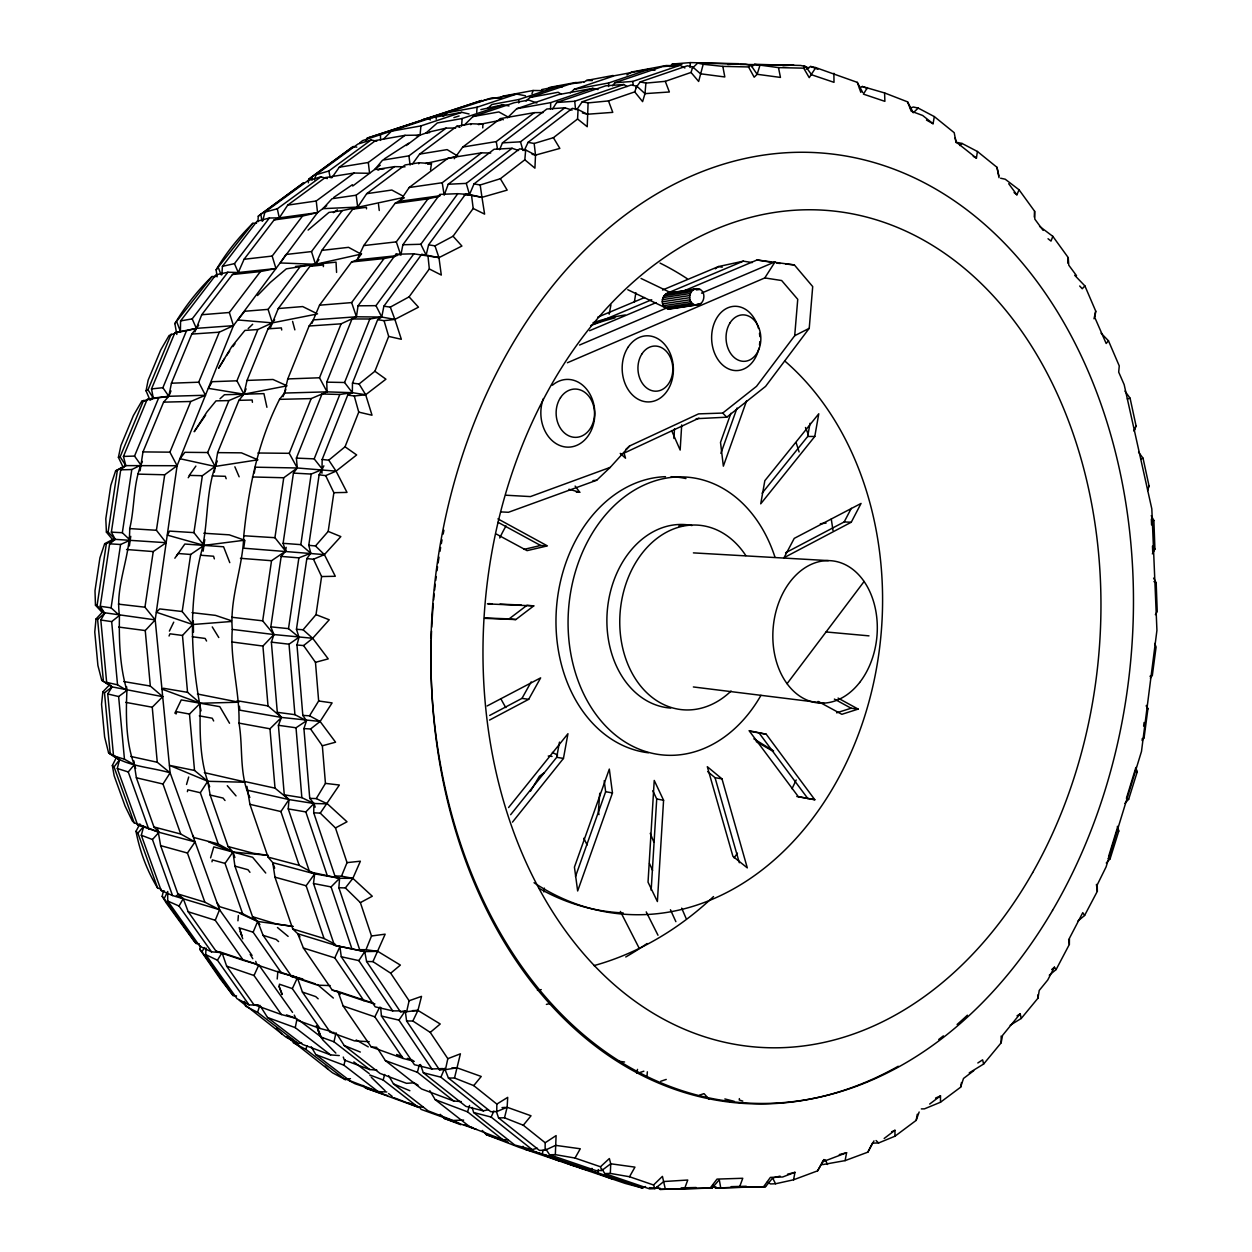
<?xml version="1.0" encoding="UTF-8"?>
<svg xmlns="http://www.w3.org/2000/svg" width="1252" height="1252" viewBox="0 0 1252 1252"><rect width="100%" height="100%" fill="white"/><g stroke="black" fill="none" stroke-linecap="round" stroke-linejoin="round"><path stroke-width="1.5" d="M873.849 1143.092L878.607 1142.966L894.961 1136.221L894.961 1130.29L891.612 1131.792M969.251 1072.854L983.649 1064.028L1001.146 1042.822L1001.162 1036.03M237.943 920.815L238.381 915.525M397.025 255.658L357.086 259.9L351.593 261.965L319.526 305.206L313.329 319.902L309.103 326.005L287.757 378.933L284.423 393.05L279.525 399.357C257.834 442.003 248.538 488.515 243.764 535.746C242.935 566.984 229.679 597.673 232.277 629.396C229.977 660.931 239.805 692.074 239.007 723.124C243.264 747.773 238.913 774.268 249.837 797.446M921.331 1108.912L924.43 1108.865L940.471 1102.245L940.502 1095.86L935.541 1098.082M1010.207 1025.232L1021.241 1018.455L1037.971 998.173L1038.002 994.761M366.476 208.834L366.476 207.284L352.751 209.162L321.858 250.384L315.504 264.313L309.886 266.363L278.273 308.54L270.244 328.212M498.562 1117.895L539.424 1150.4L545.105 1150.228L545.183 1142.747L523.289 1125.235L504.493 1117.801L498.562 1117.895L496.324 1111.369M427.323 132.602L420.062 135.106L405.038 135.341L368.323 162.478L369.559 173.292L354.05 173.042L316.24 200.993L317.538 212.605L233.435 325.676L219.288 332.187L198.708 382.204L205.453 395.256L168.801 396.289L153.276 398.073L150.037 400.264L146.061 390.812L148.143 380.17L160.726 349.965L169.114 335.473L180.413 331.357L180.57 320.903L215.876 274.861L227.88 272.232L238.271 272.529L275.956 268.523L272.169 256.065L302.53 216.033L317.538 212.605L326.725 205.672M576.812 109.628L582.243 101.756L631.164 85.011L636.845 86.185L634.717 91.881L608.488 100.927L588.096 102.899L587.219 126.718L577.563 119.003L578.08 109.566L572.289 108.361L528.078 142.352L524.228 150.569M1049.286 975.23L1056.125 969.533L1069.349 944.431L1069.427 938.296L1082.777 912.645L1084.592 915.478L1077.815 921.143M279.525 399.357L311.169 398.59L327.069 391.86L326.741 382.157L352 318.963L369.841 318.994L381.75 317.053L383.863 306.224L390.311 307.116L409.075 296.865L418.481 307.178L394.881 319.401L381.75 317.053L377.666 319.667L352.485 383.128L352.328 392.69L347.712 395.116L322.155 459.484L321.967 473.209M448.435 1078.035L490.753 1111.698L496.731 1111.588L496.856 1104.092L473.741 1085.609L454.507 1078.019L448.435 1078.035L444.601 1068.488L439.405 1069.756L406.603 1020.975L405.257 1010.896L400.358 1011.679L366.586 961.489L364.755 951.598L359.668 949.673L338.869 887.731L339.589 878.294L334.926 875.977L313.72 812.783L313.939 803.502L309.745 798.353L303.923 728.57L306.505 720.745L302.827 715.408L296.974 644.983L299.009 637.237L296.458 629.302L306.834 558.595L310.778 553.212L308.774 545.324L319.119 474.821L323.892 465.838M608.597 86.544L608.644 82.976L649.225 69.204L654.952 70.315M602.181 1169.196L604.747 1173.578L610.319 1173.421L629.506 1176.739L634.952 1167.13L610.741 1163.781L601.789 1170.495L600.459 1166.77L575.012 1158.053L555.34 1154.641L556.091 1135.595L545.183 1142.747M258.068 1005.246L249.054 1004.871L237.066 998.72L205.751 954.619L205.954 947.983M550.52 109.143L550.723 102.617L592.806 88.344L598.049 89.534M201.009 710.87C190.93 659.694 188.582 606.484 200.539 555.231C209.053 524.885 204.796 490.831 217.285 461.018M610.319 1173.421L610.741 1163.781L609.364 1158.538L600.459 1166.77M528.078 142.352L534.166 143.479L535.512 155.107L534.917 168.159L524.823 159.786L525.683 149.974L519.658 148.831L474.007 183.919L469.5 194.545L463.647 194.686M695.408 305.019C686.252 303.14 688.897 287.256 698.24 288.774C707.333 290.683 704.72 306.458 695.408 305.019L667.989 308.978L627.8 289.728M693.624 304.392L666.221 308.368C658.975 304.705 662.465 291.606 670.79 292.952L698.24 288.774M673.92 438.466L674.499 428.826M651.165 890.235L656.721 798.995L652.824 790.763M681.698 424.929L680.165 450.063L671.604 430.563M663.576 800.247L657.394 901.55L648.035 882.159L654.233 780.434L663.576 800.247L656.721 798.995M1034.277 217.05L1034.621 211.259L1019.05 189.788L1005.215 179.208L1000.645 178.222M221.87 274.783L222.418 266.347L256.973 221.291L269.368 218.005L279.29 217.879L317.538 212.605M257.928 221.745L258.288 216.173L303.641 182.792L258.288 216.173M135.67 768.431C125.669 744.267 125.81 716.222 126.921 690.431C119.738 666.612 118.94 640.288 119.456 615.452C115.153 585.999 130.036 557.406 129.692 528.594C135.106 506.544 132.822 482.443 142.384 461.44M518.704 102.93L518.923 99.503L558.752 86.153L562.398 86.858M461.581 126.029L462.144 118.517L503.398 104.699L509.001 105.966M739.369 1098.599L739.275 1099.976L742.812 1101.118M209.679 786.741C199.24 760.621 199.819 730.965 200.273 703.248L187.55 692.34L163.386 688.256L162.165 689.195L200.273 703.248L238.85 702.215L197.362 693.999M338.869 887.731L345.364 887.934L360.373 902.614L372.282 896.229L352.861 878.341L339.589 878.294L314.675 873.849L309.573 871.893L288.242 808.902L288.962 799.574L284.282 794.832L278.398 725.299L281.481 717.443L277.302 712.31L271.371 642.151L273.922 634.545L270.823 626.845L281.184 556.404L285.628 551.162L286.16 547.296M336.585 272.42L336.037 262.137L295.488 266.441M647.065 1075.452L647.347 1071.822M625.765 449.468L629.662 445.931L698.569 413.88L722.717 413.066L756.537 386.32L794.707 335.708L797.743 299.322L781.655 280.526L764.8 277.928L567.391 362.751M696.175 418.7L726.755 417.198L765.567 386.399L809.23 328.321L812.704 286.583L794.347 264.908L757.053 259.978L679.633 292.686M476.683 112.257L477.122 107.203L516.56 94.056L525.48 95.778M635.891 87.703L640.179 81.928L687.317 65.793L692.732 66.966L691.041 72.444L665.282 81.333L645.907 83.102L644.983 93.634L642.605 101.631L634.717 91.881M323.345 266.66L323.501 264.923L309.886 266.363M689.962 67.467L690.415 62.6L738.555 63.696L727.772 64.541M406.29 145.529L420.062 135.106L420.922 125.904L461.738 112.32L469.062 113.979M1067.721 263.108L1068.238 257.615L1052.838 236.362L1039.567 226.362M292.545 1012.367L258.82 964.948L243.373 960.362L215.25 920.283L219.554 909.734L204.843 902.16L187.44 853.035L195.062 841.923L180.726 834.035L162.995 784.018L170.131 772.828L155.201 619.881L102.132 612.416L96.013 618.989L94.761 631.994L97.906 665.485L101.741 680.321L112.085 686.894L162.697 696.675L152.243 707.223L157.267 762.265L170.131 772.828L219.554 909.734L252.09 955.479M308.336 182.839L308.681 179.318L311.56 177.001L353.205 146.547L356.82 147.141M109.425 684.985L102.836 691.855L101.553 704.344L104.62 736.958L108.564 752.749C125.81 766.803 149.645 766.772 170.131 772.828M366.586 961.489L372.94 961.63L390.687 973.195L400.374 965.089L377.775 951.363L364.755 951.598L334.425 945.26L313.501 883.505L314.675 873.849L299.181 865.351L268.069 857.119L249.915 804.332L246.941 786.381M1143.624 726.16L1144.093 722.482M1142.074 740.589L1144.093 737.757L1147.912 708.882L1146.519 705.408M1150.338 678.177L1152.356 675.298L1156.097 647.018L1154.688 643.45M162.697 696.675L150.318 686.049L145.248 630.554L155.201 619.881L177.095 465.728L233.435 325.676L229.351 312.499L260.4 271.574L275.956 268.523M193.293 620.648L193.481 632.197M203.137 551.177L204.765 539.612M214.311 472.223L217.629 452.629L238.913 400.327L243.937 394.177L246.081 388.84M244.813 540.488L243.717 548.204L324.393 554.62L340.841 536.592L328.196 531.411L315.488 545.966L308.774 545.324M254.328 472.974L255.142 467.184L297.287 467.982L336.068 471.143L356.663 454.945L345.036 446.792L328.76 460.173L322.155 459.484M599.755 793.22L598.425 811.093A33.945 17.559 59.4 0 0 598.972 814.629M129.379 545.966L130.756 536.325M140.083 470.83L142.978 451.909L163.589 402.142L168.801 396.289L170.976 390.921M1074.67 275.268L1084.889 285.894L1095.735 311.153L1094.811 317.523L1106.173 343.502L1108.458 340.763L1101.056 333.188M296.974 644.983L303.594 645.578L315.473 662.324L328.227 658.881L312.703 638.285L273.922 634.545L262.685 620.835L271.543 560.708L285.628 551.162L283.108 543.321L293.438 473.084L297.287 467.982L296.395 458.107L322.014 394.004L339.824 394.458L352.328 392.69L365.678 394.74L385.929 379.184L374.896 371.265L359.089 383.973L352.485 383.128M285.628 551.162L274.924 537.703L283.75 477.748L297.287 467.982L289.259 453.318L311.169 398.59M271.371 642.151L289.024 644.185L299.009 637.237L288.508 628.645L298.884 557.86L310.778 553.212L300.824 544.651L283.108 543.321M300.824 544.651L311.185 474.07L322.5 469.39L314.189 458.874L296.395 458.107M383.863 306.224L421.611 254.438L426.149 255.064L428.607 244.829L434.992 245.861L453.052 236.237L461.91 246.049L438.951 257.63L413.849 253.827L395.914 254.234L358.041 305.817L356.444 316.787L352 318.963M296.458 629.302L303.094 629.756L316.02 614.638L321.592 576.546L313.485 559.237L306.834 558.595M328.196 531.411L333.861 492.693L325.676 475.635L319.119 474.821M973.258 156.375L976.435 158.128L977.405 151.476L962.068 143.464L957.311 142.446M231.338 621.493L192.761 624.513L182.197 611.524L190.68 554.464L203.951 545.387L244.609 540.207L229.272 534.839L203.794 533.242M193.919 532.632L169.583 531.098L167.439 535.152L203.951 545.387L193.919 532.632L202.37 475.713L215.125 466.448L257.912 459.813L241.433 452.848L217.629 452.629M195.062 841.923L159.004 832.283L137.548 824.802L117.312 768.509L119.425 759.917L113.525 755.832L107.735 693.968L112.085 686.894L106.655 682.371L100.817 620.022L104.699 613.277L97.061 605.655L106.357 543.697L115.247 539.362L166.156 542.711L156.422 530.285L164.701 474.774L177.095 465.728L169.912 452.16L190.774 401.485L205.453 395.256M110.254 754.189L104.495 692.825L112.085 686.894L103.415 681.26L97.609 619.427L104.699 613.277L100.254 606.281L109.628 543.822L115.247 539.362L108.11 532.069L117.375 470.251L125.795 465.619L177.095 465.728M102.132 612.416L95.465 605.185L94.996 590.725L99.941 557.797L104.667 543.712L112.539 539.549L115.247 539.362L111.365 532.147L120.724 469.829L125.795 465.619L123.447 456.417L147.126 399.498L153.276 398.073L151.508 388.918L174.889 332.719L196.345 328.353L233.435 325.676M100.817 620.022L111.663 621.618L119.456 615.452L111.084 607.846L120.583 544.495L130.192 540.175L122.336 532.726L111.365 532.147M122.336 532.726L131.804 469.547L140.913 465.055L134.527 456.072L123.447 456.417M155.201 619.881L144.95 607.204L153.245 551.569L166.156 542.711M543.822 891.909L544.401 888.122M482.756 127.923L482.881 124.167L471.018 123.76L456.87 126.249L419.608 154.106L412.393 164.059M634.373 302.029L635.86 292.671M1037.971 998.173L1039.238 990.426L1047.736 980.003L1054.419 967.17L1056.125 969.533M210.586 857.87L213.779 846.915L252.607 857.276L265.737 873.02M762.108 493.178L807.697 436.463L810.028 423.27M814.786 436.463L818.777 413.77L764.831 480.705L760.731 503.836L814.786 436.463L807.697 436.463M926.464 120.067L933.069 123.729L934.321 116.593L918.217 108.095L913.381 107.015L910.251 108.032M510.644 814.708L556.702 757.303L559.472 742.139M512.459 822.157L563.447 758.446L567.954 733.703L508.578 807.54M894.961 1136.221L916.167 1120.383L917.309 1114.202M211.995 861.799L212.339 859.905L225.031 863.395L242.606 913.678L257.677 921.441L291.403 926.198M609.176 314.205L610.929 304.878M940.471 1102.245L960.613 1087.206L961.489 1082.557M767.382 1181.966L770.481 1183.938L775.536 1183.766L793.565 1179.791L794.973 1172.326L787.524 1174.219M1001.146 1042.822L1002.539 1035.404L1020.177 1013.776L1021.241 1018.455M822.58 1164.626L845.1 1160.62L846.602 1152.716L839.294 1154.579M474.007 183.919L480.189 184.983L500.346 178.723L507.17 190.116L481.973 197.331L469.5 194.545L457.794 193.684L439.843 194.389L402.878 244.75L400.828 255.251L396.321 241.871L427.965 198.88L438.763 196.407M339.261 1055.577L330.591 1054.904L295.253 1027.642L297.053 1018.69M147.126 399.498L168.801 396.289L171.43 383.206L191.775 334.081L198.677 325.254M187.409 791.671L187.784 789.809L200.32 792.735L218.239 843.958L232.95 852.033L268.194 855.366L253.577 853.301L228.114 846.571L210.148 795.036L207.738 781.295L194.529 770.465L169.521 765.363L207.738 781.295L244.484 782.234M112.539 539.549L106.404 532.131L105.81 518.782L110.833 485.291L115.638 470.799L122.931 466.855L118.408 457.309L120.896 445.587L133.401 415.57L141.711 401.313L153.276 398.073L148.002 389.81L171.211 334.065M439.405 1069.756L445.43 1069.662L447.825 1058.676L430.25 1032.399L412.847 1021.006L406.603 1020.975M199.397 943.867L196.079 943.476L193.841 940.894L166.203 902.88L162.197 896.354L163.261 891.549M376.821 1070.084L369.716 1069.552L334.002 1041.805L336.021 1032.712M205.61 415.148L194.201 431.721L206.783 412.174L216.017 400.875L228.881 400.577L243.937 394.177L247.02 380.42L268.022 328.838L274.642 319.776M400.358 1011.679L406.65 1011.694L409.107 1000.771L390.687 973.195M1093.998 318.775L1095.735 311.153M186.532 784.488L188.708 777.007M592.039 1168.398L589.003 1169.837L542.273 1153.921L543.165 1150.118M454.507 1078.019L460.407 1053.824L447.825 1058.676M236.534 995.903L233.107 995.59L220.023 978.594L199.757 949.219L200.57 945.902M636.595 1073.074L637.518 1069.38M386.821 1091.979L378.135 1091.587L343.909 1065.186L345.286 1059.74M504.493 1117.801L507.138 1107.269L507.702 1097.362L496.856 1104.092M262.685 220.978L264.923 212.104L308.039 180.554L320.841 176.861L327.382 178.551M470.783 124.699L471.018 123.76M412.847 1021.006L417.933 1010.427L421.533 996.357L409.107 1000.771M645.562 1186.505L642.542 1188.07L597.58 1172.748L598.393 1169.571M461.268 1101.588L453.834 1101.04L417.385 1072.291L419.373 1064.748M423.066 1107.097L417.73 1106.862L383.175 1080.006L384.677 1074.466M219.554 909.734L172.526 895.54L161.179 890.548L141.304 835.24L143.777 826.273L134.136 822.767L132.274 820.905L125.059 806.006L114.151 775.739L112.351 765.52L116.671 756.975M751.904 66.7L754.486 64.4L778.478 67.608L780.465 77.421L757.147 74.291L750.997 65.354L748.539 66.951L722.827 66.387L703.201 64.275L698.647 81.458L691.041 72.444M1147.661 490.565L1149.023 485.87L1143.045 458.216L1138.569 452.144M314.471 179.803L315.989 174.732L357.884 144.074L371.124 139.974L376.789 141.194M1108.599 856.462L1117.754 826.602L1118.709 831.234L1110.086 858.856L1106.267 863.019M1128.678 799.23L1137.051 772.406L1135.877 767.476L1126.424 798.307L1128.678 799.23L1124.875 803.408M759.87 65.558L757.147 74.291L754.173 77.201L748.539 66.951M508.328 1139.868L502.756 1139.617L467.559 1111.854L469.547 1105.469M301.716 1043.104L298.32 1043.605L257.568 1012.336L259.868 1005.325L267.552 1017.516L302.608 1044.434L330.591 1054.904M960.613 1087.206L963.508 1078.457L973.727 1070.726M612.463 792.939L577.657 890.97L574.433 867.104L609.317 769.088L612.463 792.939L605.655 791.687L604.215 780.716M730.886 413.301L720.51 442.394L723.359 466.167L746.646 400.64M720.886 453.365L737.037 408.027M575.513 876.463L605.655 791.687M916.167 1120.383L919.156 1111.995M430.516 169.834L431.486 163.589L419.138 162.729L405.116 164.951L366.695 193.684L357.681 207.081L352.751 209.162M531.975 93.65L533.133 90.488L542.726 90.613M657.222 1186.677L659.976 1189.4L684.562 1188.68L687.755 1180.026L663.81 1181.528L654.89 1188.68L649.553 1188.868L604.747 1173.578M712.873 1185.096L715.471 1187.992L739.431 1187.303L742.765 1178.273L717.02 1179.102L710.181 1188.038L684.562 1188.68M1134.312 430.422L1136.034 425.758L1130.086 398.199L1124.969 391.14M518.578 150.522L512.068 148.268L494.07 149.27L448.232 184.247L444.163 195.171L442.238 182.729L481.472 152.854L490.721 153.01M350.45 1078.661L345.286 1079.615L305.785 1049.332L307.147 1045.717M1134.015 431.142L1136.034 425.758M174.857 713.17L181.258 699.915L219.789 706.66L229.539 723.249M1052.838 236.362L1051.007 241.088L1048.034 238.741M418.716 163.793L419.138 162.729M354.05 173.042L325.176 177.612L287.71 205.125L279.29 217.879L274.125 219.929L244.077 259.274L238.271 272.529L232.434 274.517L201.728 314.737L194.905 331.936M282.999 396.665L285.832 389.482M311.92 323.47L313.329 319.902L356.444 316.787L381.75 317.053L375.976 305.66L413.849 253.827M176.031 714.016L176.923 711.746L189.49 714.047L200.273 703.248M1147.646 489.344L1149.023 485.87M345.036 446.792L358.745 412.111L354.269 395.992L347.712 395.116M374.896 371.265L388.683 336.412L384.051 320.684L377.666 319.667M314.189 458.874L339.824 394.458M284.423 393.05L327.069 391.86L352.328 392.69L344.582 382.502L369.841 318.994M327.069 391.86L319.51 377.775L341.107 323.814L356.444 316.787L351.64 302.593L384.051 258.554L395.241 256.347M359.668 949.673L365.991 949.705L371.5 935.995L360.373 902.614M207.675 452.535L184.873 452.316L180.038 458.733L215.125 466.448L207.675 452.535L228.881 400.577M285.174 386.195L243.937 394.177L236.941 380.796L257.865 329.526L272.373 322.86L315.676 314.299M334.926 875.977L341.483 876.165L347.039 862.628L335.473 827.948L320.262 813.143L313.72 812.783M118.408 457.309L120.129 456.808L143.62 400.358M134.527 456.072L158.472 398.371M168.801 396.289L162.885 387.697L186.517 330.731L196.345 328.353L192.198 318.884L227.88 272.232M169.051 636.016L169.975 633.809L182.479 635.453L192.761 624.513L156.406 612.259L159.708 608.926L182.197 611.524M499.579 149.724L502.459 142.869L546.858 109.002L564.855 107.797L572.101 110.082M302.843 979.017L281.575 973.148L253.123 932.208L257.677 921.441L252.544 916.699L234.922 866.134L232.95 852.033L228.114 846.571M372.94 961.63L385.162 934.164L371.5 935.995M488.421 1109.679L483.35 1110.868L440.876 1077.174L444.601 1068.488M1014.057 192.558L1016.89 194.811L1019.05 189.788M169.38 631.102L173.746 622.166M345.364 887.934L352.861 878.341L360.388 861.204L347.039 862.628M537.264 1148.194L532.163 1149.602L491.144 1117.066L493.851 1111.087M295.315 1018.236L281.418 1014.543L254.015 975.511L258.82 964.948M374.927 1003.963L363.878 1000.677L334.8 957.89L339.902 946.668L297.741 933.726L292.749 928.953L274.955 877.167L272.764 862.659L268.069 857.119M404.396 197.753L395.053 203.372L363.722 245.595L357.086 259.9L361.578 253.733M330.685 1031.288L320.027 1028.471L292.342 988.611L297.381 977.828L292.107 975.558M196.079 943.476L164.168 898.576L167.705 891.455L167.705 901.033L199.835 946.277L211.494 951.833L222.042 952.662L256.973 964.337M414.287 1061.383L403.113 1058.425L374.849 1016.843L379.653 1007.203M365.584 141.429L367.243 138.127L427.542 118.424L430.453 119.895M845.1 1160.62L867.855 1152.153L872.597 1142.857M851.266 522.225L861.063 503.429L794.237 538.376L784.018 557.703L851.266 522.225L844.177 521.943L785.599 552.774M844.177 521.943L851.297 508.328M1084.592 915.478L1097.331 891.299L1097.253 884.835L1106.095 866.9L1141.495 751.403L1156.926 630.319L1151.824 508.891L1124.171 384.661L1118.693 372.126L1119.257 365.913L1108.458 340.763M160.992 889.186L157.627 888.044C147.094 870.938 139.723 851.094 136.014 831.297L139.927 823.894M1152.341 553.9L1154.923 549.018L1153.874 520.488L1151.245 515.668M793.565 1179.791L817.603 1170.839L823.926 1159.508M873.974 1140.901L867.855 1152.153M817.603 1170.839L823.8 1159.837M218.646 368.072L231.839 346.538L244.907 330.418L257.865 329.526M217.128 276.833L216.142 269.822C226.08 252.841 238.835 237.144 252.826 223.325L256.582 223.091M489.532 720.072L528.688 699.32L540.645 677.864L487.138 705.956M489.688 715.44L521.974 698.381L531.161 681.917M211.494 951.833L179.052 906.041L183.23 898.592L177.894 893.944L160.632 845.632L157.674 828.636M575.012 1158.053L580.286 1148.773L555.591 1145.361L545.105 1150.228M233.107 995.59L201.995 951.802L204.42 947.514M176.814 334.472L174.873 323.611C185.046 306.474 197.722 290.401 211.979 276.535L215.892 276.52M862.738 92.523L857.307 82.366L815.772 67.608L809.23 77.655L803.69 68.156L778.478 67.608M530.488 791.217L539.393 776.271L544.354 772.672M218.74 368.198L224.577 358.635M309.745 798.353L316.271 798.588L325.442 783.376L322.343 745.785L310.574 728.993L303.923 728.57M249.054 1004.871L217.441 960.237L222.042 952.662L216.095 951.238L188.207 911.769L183.23 898.592L176.329 895.415M867.401 87.593L863.426 94.135L884.882 101.349L884.585 92.945L862.346 86.482L859.498 88.094M174.857 558.22L184.826 544.041L223.576 546.78L229.789 562.649M302.827 715.408L309.526 715.8L318.65 700.979L315.473 662.324M176.548 555.888L178.034 553.494L190.68 554.464M1155.361 614.669L1157.239 611.649L1156.175 582.759L1153.593 578.111M552.492 109.112L556.639 102.507L605.78 85.809L623.809 84.494L627.111 86.529M320.262 813.143L339.355 785.02L325.442 783.376M764.8 277.928L775.082 261.825L701.527 293.125M188.223 477.732L189.725 475.4L202.37 475.713M310.574 728.993L320.105 721.465L332.109 702.904L318.65 700.979M200.32 792.735L207.738 781.295M399.889 1010.88L392.721 1010.88L358.839 960.613L364.755 951.598L334.425 945.26M189.162 475.557L195.875 466.088M299.181 865.351L280.902 811.562L288.962 799.574L313.939 803.502L327.429 803.862L347.007 821.782L335.473 827.948M481.472 152.854L448.075 158.143L409.185 187.518L399.826 201.275L440.297 195.703M442.785 1068.566L431.893 1068.973L398.965 1020.145L405.257 1010.896M612.682 85.809L614.763 82.757L662.136 66.669L680.102 65.276L684.891 67.999M226.581 355.505L229.679 351.014M225.031 863.395L232.95 852.033L208.536 841.813M331.733 177.862L339.308 167.22L375.71 140.49L405.038 135.341M335.145 944.211L324.049 938.499L306.13 885.759L314.675 873.849L272.764 862.659L274.689 868.137M409.075 296.865L429.326 268.961L427.934 255.486L421.611 254.438M453.052 236.237L473.193 208.474L471.55 195.422L465.447 194.295L428.607 244.829M454.21 158.738L462.739 147.063L500.44 118.596L534.291 112.649L543.258 112.523M402.878 244.75L420.828 244.265L457.794 193.684M739.431 1187.303L763.626 1186.693L770.403 1177.381L782.657 1176.99L794.973 1172.326M257.505 295.535L270.322 282.436L286.348 268.836L315.504 264.313L318.931 259.68M232.841 346.647L234.969 343.784M268.084 309.369L272.373 322.86L237.802 319.964L244.703 311.263L268.084 309.369L299.572 267.443M321.858 250.384L348.541 247.333L361.092 254.109L315.504 264.313L280.291 262.951L285.972 254.485L311.498 251.574L342.281 210.602L403.128 197.581M787.07 683.686L864.099 581.491M222.418 266.347L234.453 263.64L269.368 218.005M174.873 323.611L211.979 276.535M216.142 269.822L252.826 223.325M134.136 822.767L114.042 766.913L119.425 759.917L117.578 757.961M1154.923 549.018L1152.732 551.866L1152.482 546.091M715.471 1187.992L765.551 1186.693L772.64 1178.007L780.09 1176.113M523.289 1125.235L531.02 1115.782L507.138 1107.269L496.731 1111.588M473.741 1085.609L481.238 1076.47L456.949 1067.799L451.659 1068.097M148.691 828.996L128.252 771.952L134.34 764.769L133.948 760.966M157.627 888.044L137.876 833.159L143.777 826.273L137.548 824.802M659.976 1189.4L712.122 1188.054L719.29 1179.728L720.714 1187.835M303.594 645.578L312.703 638.285L329.229 619.771L316.02 614.638M172.526 895.54L152.462 839.513L159.004 832.283L153.949 826.962L136.374 777.789L134.34 764.769L124.464 759.228L113.525 755.832M500.91 511.912L508.437 512.287L596.688 480.236L610.225 467.372L629.662 445.931M1084.889 285.894L1082.244 288.743L1079.693 286.004M322.343 745.785L335.567 742.201L320.105 721.465L281.481 717.443L268.022 705.94L262.92 646.048L273.922 634.545L232.277 629.396M288.242 808.902L305.832 811.938L313.939 803.502L301.857 797.649L284.282 794.832M669.742 66.732L672.355 64.024L690.415 62.6M313.501 883.505L331.076 886.917L339.589 878.294L309.573 871.893M383.284 139.285L391.453 131.194L420.922 125.904M584.058 81.662L569.832 84.087L529.909 97.468L526.059 101.021M247.301 790.2L288.962 799.574L275.017 788.15L269.962 728.789L281.481 717.443L239.821 710.166L239.461 706.316M464.007 125.388L472.974 116.561L514.337 102.695L528.767 100.05L536.858 103.008M507.483 117.766L516.716 108.721L558.502 94.62L592.806 88.344M629.506 1176.739L653.544 1184.987L662.433 1176.364L665.36 1189.228M248.193 328.587L252.669 324.284M692.34 68.187L697.693 63.101L745.66 64.196L750.997 65.354M487.623 108.439L491.817 104.495L518.923 99.503M918.217 108.095L913.271 112.743L907.575 101.866L884.585 92.945M308.117 230.071L328.947 212.417L342.281 210.602M443.114 116.499L447.199 112.711L477.122 107.203M219.976 398.84L224.452 394.724L263.922 393.629L266.926 407.291M570.27 92.945L574.23 89.315L614.544 75.715L649.225 69.204M959.721 145.545L962.068 143.464M1051.696 969.549L1054.419 967.17M430.25 1032.399L440.235 1023.995L417.933 1010.427L412.503 1010.63M359.527 143.057L362.595 140.6L486.355 99.722L516.56 94.056M353.205 146.547L308.681 179.318M803.69 68.156L805.709 66.575L811.656 74.791L834.004 82.335L833.879 73.273M500.346 178.723L524.823 159.786M534.166 143.479L553.4 137.689L577.563 119.003M448.232 184.247L466.276 183.387L512.068 148.268M502.459 142.869L520.503 141.82L564.855 107.797M462.739 147.063L496.277 141.586L534.291 112.649M484.54 618.347L515.824 619.552L533.759 605.89L527.029 605.279L509.11 618.879L485.698 617.987M352.72 186.016L380.264 165.201M884.147 1138.475L894.961 1130.29M929.657 1104.061L940.502 1095.86M356.178 195.202L357.681 207.081L322.875 208.661L332.077 198.692L356.178 195.202L394.474 166.641L405.053 166.813M384.161 168.785L374.802 169.458L382.596 160.146L408.919 155.858L446.072 128.142L455.681 128.001M107.735 693.968L118.627 696.535L126.921 690.431L126.546 686.581M264.923 212.104L277.302 208.787L320.841 176.861M315.989 174.732L328.822 171.008L371.124 139.974M333.799 197.378L352.407 184.717M715.268 268.82L718.398 266.582L743.328 261.152L752.28 262.576M546.967 89.44L549.925 87.327L575.466 82.538L581.272 82.632M384.223 158.973L408.653 143.229M333.361 212.637L337.367 209.882M278.398 725.299L296.02 727.788L306.505 720.745L294.924 714.673L277.302 712.31M1017.015 1015.857L1020.177 1013.776M977.828 1062.964L982.617 1059.834L983.649 1064.028M499.642 98.204L502.803 96.169L533.133 90.488M583.635 82.35L586.593 80.457L613.136 75.48M626.908 74.948L631.446 72.037L666.236 65.511L673.748 65.683M1141.981 739.04L1144.093 737.757M806.131 69.157L810.623 66.466L815.772 67.608M673.357 307.538L667.989 308.978M146.061 390.812L148.002 389.81M794.707 335.708L809.23 328.321M377.963 170.225L380.843 168.801L394.474 166.641M429.53 131.914L446.072 128.142M621.039 454.523L698.96 418.152M122.931 466.855L125.795 465.619L120.129 456.808M325.676 475.635L336.068 471.143L347.007 492.412L333.861 492.693M579.551 345.036L667.457 307.632M313.485 559.237L324.393 554.62L335.301 576.28L321.592 576.546M589.582 330.716L656.22 302.577M594.231 323.908L651.713 299.713M669.679 292.154L743.328 261.152M597.658 317.21L644.514 297.553M662.527 290.01L718.398 266.582L722.232 267.177M1149.978 676.268L1152.356 675.298M822.423 1161.903L846.602 1152.716M610.225 467.372L530.425 496.59L505.777 495.213M556.639 102.507L574.731 101.24L623.809 84.494M614.763 82.757L632.808 81.411L680.102 65.276M699.586 1095.109L703.28 1093.857M367.243 138.127L427.542 118.424M436.165 115.575L481.691 100.489L422.487 119.832L436.165 115.575L436.212 119.206M660.743 1081.258L666.236 1079.427M640.241 1072.385L643.857 1071.196M836.633 712.826L851.11 708.225L858.168 709.101L841.86 714.313L818.104 701.417M1140.65 458.968L1143.045 458.216M479.25 101.819L491.535 97.969L501.254 98.079M115.638 470.799L117.375 470.251M453.881 117.594L459.124 115.966M480.862 109.613L503.398 104.699M532.069 154.293L535.512 155.107L559.847 148.409L553.4 137.689M541.693 89.596L558.752 86.153M1127.332 398.918L1130.086 398.199M234.594 273.405L238.271 272.529L234.453 263.64M524.025 549.378L540.629 545.481L545.7 545.778M425.602 163.496L456.135 156.688M478.42 124.605L501.05 120.192M529.909 97.468L558.173 92.272L561.334 94.276M574.23 89.315L608.644 82.976M431.94 117.766L461.738 112.32M462.144 118.517L437.277 122.962L425.852 133.135L429.592 132.587M472.974 116.561L498.859 111.929L508.813 117.438M516.716 108.721L550.723 102.617M416.29 135.764L420.062 135.106M180.57 320.903L192.198 318.884M174.889 332.719L186.517 330.731M339.308 167.22L368.323 162.478M419.608 154.106L447.105 149.614L458.044 156.265M445.43 1069.662L456.949 1067.799M427.636 164.184L431.486 163.589M667.097 293.359L696.362 288.696M665.407 294.361L692.825 290.198M696.347 289.948L700.009 289.4M663.998 295.816L691.401 291.653M662.95 297.616L690.353 293.484M662.355 299.651L689.742 295.55M662.23 301.779L689.617 297.71M662.59 303.845L689.993 299.807M663.419 305.707L690.822 301.701M664.655 307.256L692.059 303.266M287.71 205.125L316.24 200.993M366.695 193.684L391.829 190.038L403.379 196.282M409.185 187.518L442.238 182.729M697.145 304.095L700.807 303.563M669.851 309.041L699.132 304.58M274.125 219.929L302.53 216.033M395.053 203.372L427.965 198.88M141.711 401.313L145.044 400.89M384.051 320.684L394.881 319.401L401.344 339.292L388.683 336.412M244.077 259.274L272.169 256.065M363.722 245.595L396.321 241.871M820.357 523.743L826.07 523.101M406.65 1011.694L417.933 1010.427M354.269 395.992L365.678 394.74L372.016 415.226L358.745 412.111M151.508 388.918L162.885 387.697M592.916 480.643L596.688 480.236M232.434 274.517L260.4 271.574M351.593 261.965L384.051 258.554M201.728 314.737L229.351 312.499M278.273 308.54L302.671 306.568L317.554 313.923M319.526 305.206L351.64 302.593M740.182 64.462L793.658 64.963L782.938 65.777M582.383 112.93L587.391 114.229L612.776 112.367L608.488 100.927M502.021 1107.613L505.432 1107.378M191.775 334.081L219.288 332.187M268.022 328.838L281.356 327.914L281.716 329.996M309.103 326.005L341.107 323.814M414.24 1082.808L406.493 1083.324L380.013 1073.402L344.206 1045.53L337.038 1034.308M171.43 383.206L198.708 382.204M236.941 380.796L212.136 381.704L208.427 388.37L243.937 394.177M247.02 380.42L272.983 379.481L287.052 385.835M287.757 378.933L319.51 377.775M463.631 1120.102L453.005 1120.446L428.137 1110.868L393.504 1083.903L388.621 1075.687M106.404 532.131L108.11 532.069M601.789 1170.495L596.171 1170.651L549.597 1154.767L545.903 1149.133M120.724 469.829L131.804 469.547M660.414 1188.398L649.412 1187.663M681.119 1187.882L696.175 1187.506M712.325 1187.115L716.097 1187.021M731.184 1186.646L746.255 1186.27M163.589 402.142L190.774 401.485M238.913 400.327L252.168 400.014L252.419 402.299M549.597 1154.767L555.34 1154.641M358.041 305.817L375.976 305.66M104.667 543.712L106.357 543.697M763.626 1186.693L765.551 1186.693M710.181 1188.038L712.122 1188.054M142.978 451.909L169.912 452.16M257.881 453.005L289.259 453.318M586.593 80.457L592.415 80.551M326.741 382.157L344.582 382.502M672.355 64.024L681.996 64.228M754.486 64.4L800.623 65.448L805.709 66.575M137.845 474.117L164.701 474.774M212.292 475.963L225.329 476.292L226.174 478.733M252.45 476.965L283.75 477.748M576.311 492.146L579.723 492.239L575.122 486.073M330.152 985.59L317.523 985.168L291.638 976.497L263.092 935.338L257.677 921.441L240.102 913.475M488.437 603.62L492.302 603.793M500.017 604.121L521.239 605.029M487.388 603.902L533.759 605.89M369.262 1041.695L354.457 1040.881L330.184 1032.133L302.421 992.069L297.381 977.828L291.638 976.497M293.438 473.084L311.185 474.07M693.405 552.883L828.339 560.614M465.447 194.295L469.5 194.545L466.276 183.387M129.692 528.594L156.422 530.285M243.764 535.746L274.924 537.703M109.628 543.822L120.583 544.495M126.562 549.503L153.245 551.569M200.539 555.231L213.56 556.232L214.358 558.877M240.431 558.314L271.543 560.708M281.184 556.404L298.884 557.86M299.964 936.934L297.741 933.726L303.407 948.014L332.25 990.097L337.883 991.365L343.158 1005.998L371.202 1046.922L376.915 1047.408M826.054 631.963L868.998 635.86M509.11 618.879L515.824 619.552M330.184 1032.133L334.065 1032.509M776.819 263.139L780.325 263.499M785.583 264.031L794.347 264.908M270.823 626.845L288.508 628.645M548.251 756.02L552.054 756.427M118.392 604.137L144.95 607.204M192.01 612.651L215.5 615.374L231.495 620.757M231.73 617.252L262.685 620.835M222.042 952.662L226.643 966.153L253.827 1004.605L258.366 1005.153M693.358 686.957L823.785 703.108M619.192 1061.305L624.576 1062.009M118.69 627.064L145.248 630.554M192.276 636.752L205.156 638.442L206.564 641.024M231.98 641.979L262.92 646.048M161.179 890.548L164.435 891.001M365.991 949.705L377.775 951.363M521.974 698.381L528.688 699.32M749.729 731.262L766.224 734.22L814.817 799.731L796.82 796.491M100.254 606.281L111.084 607.846M293.281 926.449L276.332 923.96L252.544 916.699M757.053 259.978L771.42 262.278M707.724 771.623L715.048 777.695L721.981 778.854L747.303 867.886L732.936 856.368L707.302 766.693L721.981 778.854M123.745 681.558L150.318 686.049M237.066 700.713L268.022 705.94M556.702 757.303L563.447 758.446M471.55 195.422L481.973 197.331L484.602 214.108L473.193 208.474M125.685 702.356L152.243 707.223M199.303 715.847L212.261 718.225L213.654 720.964M239.007 723.124L269.962 728.789M814.817 799.731L798.307 796.648L749.087 730.683L766.224 734.22M341.483 876.165L352.861 878.341M582.243 101.756L588.096 102.899M427.934 255.486L438.951 257.63L441.299 275.049L429.326 268.961M640.179 81.928L645.907 83.102M395.914 254.234L399.185 254.923M697.693 63.101L703.201 64.275M130.693 756.427L157.267 762.265M204.358 772.625L244.563 781.843M244.062 781.358L275.017 788.15M339.902 946.668L341.28 956.763L358.839 960.613M420.813 1109.288L458.764 1122.903M106.655 682.371L117.547 684.828L126.921 690.431M392.721 1010.88L375.224 1006.843L341.28 956.763M136.374 777.789L162.995 784.018M210.148 795.036L223.059 798.056L225.016 800.513M249.915 804.332L280.902 811.562M380.624 1007.344L381.437 1016.029L398.965 1020.145M431.893 1068.973L414.428 1064.701L381.437 1016.029M420.453 1064.513L423.332 1072.761L440.876 1077.174M1108.02 858.34L1110.086 858.856M724.845 1098.943L734.267 1101.353M483.35 1110.868L465.885 1106.392L423.332 1072.761M472.114 1107.41L473.663 1112.527L491.144 1117.066M153.949 826.962L180.726 834.035M218.239 843.958L193.888 837.525L192.839 835.24M532.163 1149.602L514.744 1145.001L473.663 1112.527M542.273 1153.921L524.776 1149.258L523.007 1146.284M96.013 618.989L97.609 619.427M589.003 1169.837L571.601 1165.189L519.032 1147.286L486.308 1134.656L482.286 1130.493M580.145 1168.085L597.58 1172.748M642.542 1188.07L625.202 1183.422L574.214 1166.066L544.62 1154.673M568.987 489.266L579.723 492.239M160.632 845.632L187.44 853.035M234.922 866.134L247.99 869.733L249.962 872.315M274.955 877.167L306.13 885.759M95.465 605.185L97.061 605.655M177.894 893.944L204.843 902.16M242.606 913.678L219.82 906.73L217.269 903.13M292.749 928.953L324.049 938.499M117.312 768.509L128.252 771.952M188.207 911.769L215.25 920.283M253.123 932.208L240.415 928.202L240.447 929.547M263.092 935.338L276.191 939.454L278.601 941.582M303.407 948.014L334.8 957.89M315.567 983.916L277.866 971.317L277.208 979.017M339.73 991.991L373.049 1003.134M216.095 951.238L243.373 960.362M281.575 973.148L256.801 964.854L255.737 961.395M332.25 990.097L363.878 1000.677M486.308 1134.656L508.03 1142.059M226.643 966.153L254.015 975.511M292.342 988.611L279.415 984.197L279.493 985.559M302.421 992.069L315.723 996.608L318.165 998.814M343.158 1005.998L374.849 1016.843M371.14 1089.256L354.911 1083.684L345.38 1078.614M376.539 1091.102L381.954 1092.949M363.017 1085.421L365.49 1088.004L387.619 1095.578M420.547 1108.098L365.49 1088.004M464.148 1124.734L473.099 1127.802M440.235 1114.327L444.147 1118.38L476.464 1129.398M670.79 292.952L672.559 293.563L641.04 278.445M286.426 1014.871L295.284 1018.064M396.602 1054.497L401.97 1056.422M407.338 1058.363L412.722 1060.287M253.827 1004.605L281.418 1014.543M320.027 1028.471L296.74 1020.067L294.267 1015.137M371.202 1046.922L403.113 1058.425M460.783 1124.719L444.147 1118.38M456.87 126.249L459.922 127.36M267.552 1017.516L295.253 1027.642M334.002 1041.805L321.013 1037.063L316.302 1025.623M344.206 1045.53L360.326 1052.056M377.854 1048.879L385.366 1060.585L417.385 1072.291M369.716 1069.552L344.347 1060.053L343.267 1057.064M453.834 1101.04L421.548 1088.958L385.366 1060.585M311.247 1046.782L315.833 1054.591L343.909 1065.186M383.175 1080.006L369.935 1075.014L370.295 1075.765M393.504 1083.903L409.889 1090.727M429.78 1090.633L435.18 1099.632L467.559 1111.854M141.304 835.24L152.462 839.513M584.778 1168.429L612.838 1179.196M803.596 65.965L808.855 67.999M407.823 1102.652L418.606 1106.799M533.102 1150.901L559.143 1160.933M378.135 1091.587L349.793 1080.679L315.833 1054.591M393.848 1097.644L417.73 1106.862M502.756 1139.617L470.142 1127.05L435.18 1099.632M810.623 66.466L817.9 69.283M862.346 86.482L867.605 88.532M145.467 826.93L159.004 832.283M500.44 118.596L503.367 119.769M167.705 901.033L179.052 906.041M316.271 798.588L327.429 803.862M205.751 954.619L217.441 960.237M578.08 109.566L587.391 114.229M257.568 1012.336L245.595 1006.201L244.5 1001.365M1153.874 520.488L1151.355 519.173L1151.59 524.948M1153.968 581.617L1156.175 582.759M525.683 149.974L535.512 155.107M108.564 752.749L115.043 756.13M298.32 1043.605L285.988 1037.141L239.257 1000.285M305.785 1049.332L293.406 1042.838L292.765 1039.489M309.526 715.8L320.105 721.465M345.286 1079.615L332.562 1072.823L286.489 1036.484M496.575 534.181L527.061 550.645L547.39 545.888L497.92 518.876M498.03 522.287L540.629 545.481M834.38 699.07L851.11 708.225M838.058 698.084L858.168 709.101M101.741 680.321L103.415 681.26M356.21 1039.974L368.26 1046.875M773.047 751.263L756.208 741.575M413.52 1082.526L418.043 1085.124M102.836 691.855L104.495 692.825M773.595 750.965L753.876 738.837M298.586 1019.864L323.157 1038.565M353.862 1061.931L369.215 1073.606M388.543 1093.528L392.22 1096.408M933.069 123.729L922.646 115.466L911.19 111.178L907.575 101.866M976.435 158.128L955.918 141.852L954.212 132.696L934.321 116.593M317.382 984.526L333.361 998.063M977.405 151.476L996.983 167.314L998.908 175.953M277.459 927.513L288.132 936.386M112.351 765.52L114.042 766.913M385.131 1090.758L371.328 1077.315M692.732 66.966L700.478 73.774L724.814 76.967L722.827 66.387M335.849 1053.104L322.312 1039.379M276.222 1028.268L281.778 1033.855M303.094 629.756L312.703 638.285M636.845 86.185L644.983 93.634L669.366 91.991L665.282 81.333M620.225 453.365L625.53 458.216L623.919 452.598M876.087 1140.541L878.607 1142.966M315.488 545.966L324.393 554.62M136.014 831.297L137.876 833.159M722.717 413.066L726.755 417.198M325.176 1066.141L328.102 1069.349M227.269 785.693L236.033 795.896M162.197 896.354L164.168 898.576M704.093 1093.669L708.882 1099.084M199.757 949.219L201.995 951.802M759.26 733.234L807.822 798.541M1008.705 183.715L1016.89 194.811M1043.119 230.384L1034.841 219.163L1034.621 211.259M1076.532 275.69L1068.77 265.174L1068.238 257.615M318.039 1030.146L321.326 1037.783L318.039 1030.146L319.557 1032.196M257.677 921.441L259.884 924.571M337.883 991.365L340.106 994.573M328.76 460.173L336.068 471.143M212.261 626.923L218.787 637.534M359.089 383.973L365.678 394.74M250.197 954.384L252.794 958.719M1146.206 705.925L1147.912 708.882M638.817 947.514L620.382 911.44M657.989 935.244L646.22 911.879M772.64 1178.007L775.536 1183.766M420.828 244.265L426.149 255.064M583.823 838.261L587.125 844.99M234.875 466.808L239.148 476.809M825.381 1159.853L827.509 1164.501M670.43 909.75L675.877 921.66M649.506 863.551L652.589 870.437M282.263 994.244L278.914 985.997L281.982 994.558M686.112 918.452L681.683 908.123M650.242 833.362L653.857 842.111M218.505 268.053L221.103 274.798M176.923 322.233L180.413 331.357M241.933 935.557L240.337 931.41L242.716 938.797M390.311 307.116L394.881 319.401M653.544 1184.987L654.89 1188.68M232.95 852.033L234.891 857.51M857.307 82.366L860.828 92.366M313.939 803.502L315.191 807.149M434.992 245.861L438.951 257.63M305.832 811.938L327.132 875.195M331.076 886.917L351.953 948.922M292.592 321.404L294.862 329.871M311.498 251.574L315.504 264.313M239.148 927.56L241.62 935.447M715.048 777.695L739.322 862.753M520.503 141.82L522.96 150.475M1117.394 826.32L1118.709 831.234M1136.174 769.072L1137.051 772.406M999.018 177.69L996.983 167.314M955.182 137.923L956.278 142.775M277.302 208.787L279.29 217.879M328.822 171.008L330.278 177.706M378.495 204.217L379.262 210.493M311.56 177.001L312.124 180.147M260.807 214.123L261.95 221.025M496.277 141.586L497.513 149.285M480.189 184.983L481.973 197.331M1068.645 939.313L1069.349 944.431M1096.423 884.397L1097.331 891.299M408.919 155.858L410.108 165.061M632.808 81.411L633.183 85.089M574.731 101.24L575.56 109.55M111.663 621.618L117.547 684.828M118.627 696.535L124.464 759.228M182.479 635.453L187.55 692.34M189.49 714.047L194.529 770.465M289.024 644.185L294.924 714.673M296.02 727.788L301.857 797.649M380.467 134.027L380.53 140.396M660.054 263.092A369.058 295.801 -84.8 0 1 687.035 278.586M805.474 427.495A369.058 295.801 -84.8 0 1 808.369 434.726M831.25 519.079A369.058 295.801 -84.8 0 1 832.956 530.425M796.178 779.965A369.058 295.801 -84.8 0 1 792 788.713M713.53 896.557A369.058 295.801 -84.8 0 1 594.027 965.605M796.147 442.754A393.597 319.651 -84.8 0 1 799.089 451.956M737.444 853.16A393.597 319.651 -84.8 0 1 734.079 857.855M647.096 943.523A393.597 319.651 -84.8 0 1 625.75 956.982M541.224 989.596A393.597 319.651 -84.8 0 1 537.437 990.363M550.144 1003.494A410.312 333.376 -84.8 0 1 546.388 1004.401M557.594 754.987A152.087 119.879 -84.8 0 1 552.398 752.452M505.855 707.615A152.087 119.879 -84.8 0 1 500.988 698.976M499.736 537.969A152.087 119.879 -84.8 0 1 506.027 525.934M678.866 525.965A92.836 71.317 -84.8 0 1 682.59 525.903M758.931 348.15A32.176 24.117 87.7 0 1 722.154 364.567A32.176 24.117 87.7 0 1 721.011 312.515A32.176 24.117 87.7 0 1 758.493 328.431M759.479 333.298A32.176 24.117 87.7 0 1 759.808 336.616M759.808 341.624A32.176 24.117 87.7 0 1 759.495 344.926M552.445 385.225A33.882 26.996 88.6 0 1 593.933 404.991A33.882 26.996 88.6 0 1 565.419 446.98A33.882 26.996 88.6 0 1 543.368 398.605M760.966 695.329A139.457 107.203 -84.9 0 1 596.328 714.939A139.457 107.203 -84.9 0 1 617.909 502.24A139.457 107.203 -84.9 0 1 774.988 557.218M784.644 360.889A301.591 233.435 -84.9 0 1 846.102 763.25A301.591 233.435 -84.9 0 1 534.041 882.723M590.615 325.614A301.591 233.435 -84.9 0 1 614.982 317.914M623.167 912.911A300.543 233.169 -84.9 0 1 538.939 888.231M593.041 322.687A300.543 233.169 -84.9 0 1 625.108 315.003M648.348 752.781A138.596 106.999 -84.9 0 1 556.311 610.334A138.596 106.999 -84.9 0 1 665.485 476.683M671.135 476.699A138.596 106.999 -84.9 0 1 685.955 478.561M670.681 708.069A92.022 70.707 -84.9 0 1 607.689 606.813A92.022 70.707 -84.9 0 1 691.965 525.543M731.09 691.041A92.617 70.848 -84.9 0 1 633.402 675.517A92.617 70.848 -84.9 0 1 647.378 547.108A92.617 70.848 -84.9 0 1 745.832 555.606M967.405 1015.184A473.272 347.978 -84.7 0 1 957.091 1024.48M943.382 1035.873A473.272 347.978 -84.7 0 1 938.703 1039.504M898.247 1066.25A473.272 347.978 -84.7 0 1 431.204 640.664M431.267 638.739A473.272 347.978 -84.7 0 1 431.549 631.008M431.721 627.142A473.272 347.978 -84.7 0 1 433.302 603.824M433.646 599.927A473.272 347.978 -84.7 0 1 434.209 594.074M434.616 590.177A473.272 347.978 -84.7 0 1 435.273 584.324M435.727 580.427A473.272 347.978 -84.7 0 1 436.228 576.546M436.995 570.709A473.272 347.978 -84.7 0 1 437.543 566.827M438.122 562.946A473.272 347.978 -84.7 0 1 439.014 557.14M439.968 551.35A473.272 347.978 -84.7 0 1 440.641 547.5M441.33 543.665A473.272 347.978 -84.7 0 1 442.034 539.831M443.145 534.103A473.272 347.978 -84.7 0 1 443.912 530.3M859.639 682.496A71.411 52.052 -84.8 0 0 841.704 563.118A71.411 52.052 -84.8 0 0 773.861 650.007A71.411 52.052 -84.8 0 0 859.639 682.496M1032.665 872.581A419.827 307.914 -84.8 0 0 839.325 211.729A419.827 307.914 -84.8 0 0 503.805 802A419.827 307.914 -84.8 0 0 1032.665 872.581M1052.525 910.407A476.511 350.122 -84.8 0 0 841.109 155.248A476.511 350.122 -84.8 0 0 452.645 817.9A476.511 350.122 -84.8 0 0 1052.525 910.407M730.104 322.766A23.24 17.387 87.7 0 0 740.448 360.889A23.24 17.387 87.7 0 0 759.792 330.653A23.24 17.387 87.7 0 0 730.104 322.766M560.52 397.635A24.148 19.187 88.7 0 0 572.133 436.979A24.148 19.187 88.7 0 0 593.307 405.006A24.148 19.187 88.7 0 0 560.52 397.635M641.963 353.862A22.583 17.434 87.9 0 0 652.433 390.796A22.583 17.434 87.9 0 0 671.745 361.218A22.583 17.434 87.9 0 0 641.963 353.862M628.019 347.305A33.084 25.603 87.8 0 0 643.512 401.36A33.084 25.603 87.8 0 0 671.776 357.931A33.084 25.603 87.8 0 0 628.019 347.305"/></g></svg>
